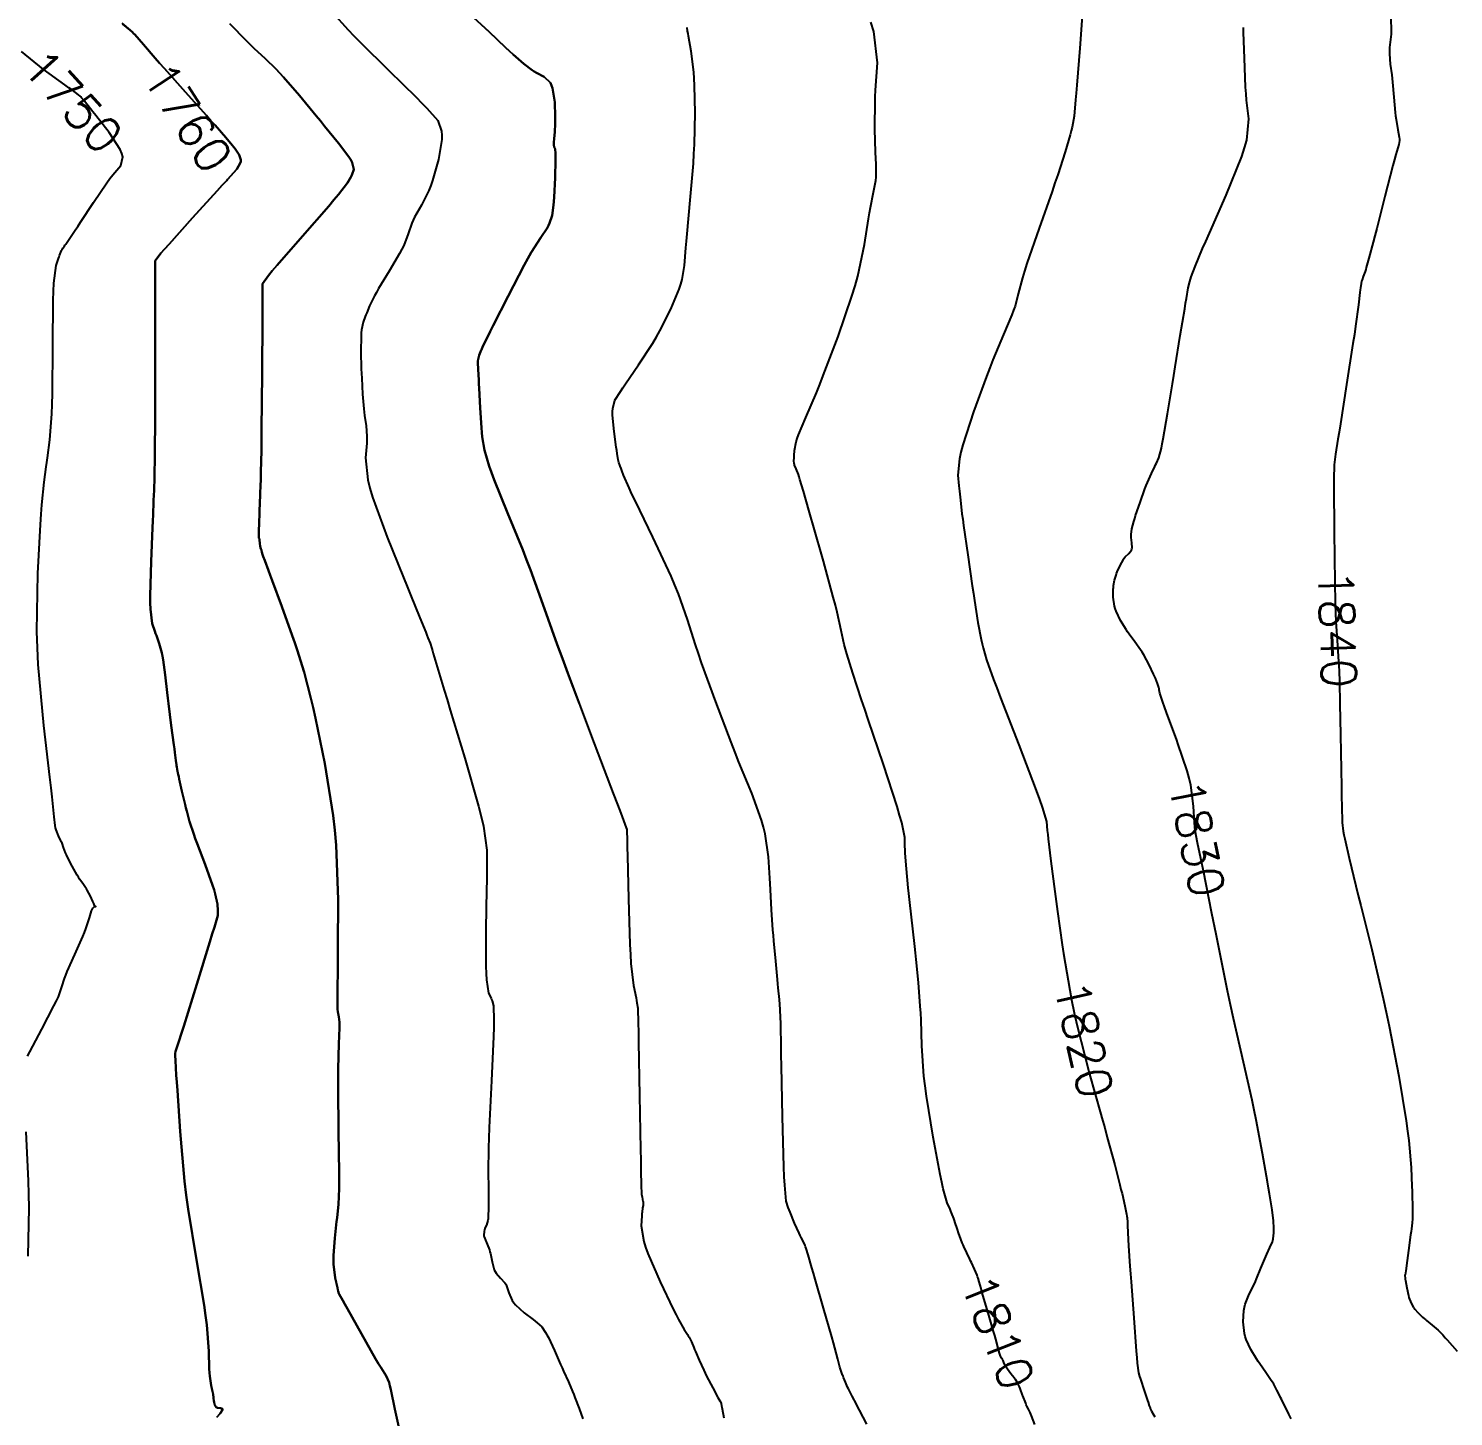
# Model space of a CAD drawing. Header units: metres. Extents: x 837477 to 838477, y 1189014 to 1191014.
# Drawn here: x 837814.6 to 837970.7, y 1189315.7 to 1189467.7 of the extents above; entities that cross this region are included whole.
import ezdxf

# ---------------------------------------------------------------- set-up
doc = ezdxf.new("R2010")
doc.units = ezdxf.units.M
doc.header["$LTSCALE"] = 0.3
doc.layers.add('COTAS 10', color=1, linetype='Continuous')
doc.styles.get("Standard").update_dxf_attribs({"font": 'simplex.shx'})

msp = doc.modelspace()

# ---------------------------------------------------------------- linework, layer by layer
at = {"layer": 'COTAS 10'}
for points, elevation in [([(837847.88, 1189469.41), (837849.585, 1189467.531), (837850.219, 1189466.874), (837850.922, 1189466.158), (837854.046, 1189463.08), (837857.05, 1189460.132), (837857.679, 1189459.497), (837858.219, 1189458.942), (837859.437, 1189457.596), (837859.837, 1189456.433), (837859.861, 1189455.994), (837859.849, 1189455.504), (837859.492, 1189453.313), (837858.84, 1189451.014), (837858.641, 1189450.457), (837858.434, 1189449.934), (837857.621, 1189448.33), (837856.872, 1189447.01), (837856.705, 1189446.666), (837856.557, 1189446.332), (837856.171, 1189445.199), (837855.688, 1189443.917), (837855.479, 1189443.487), (837855.237, 1189443.026), (837854.093, 1189441.091), (837852.937, 1189439.204), (837852.688, 1189438.773), (837852.469, 1189438.381), (837851.937, 1189437.296), (837851.627, 1189436.521), (837851.548, 1189436.324), (837851.473, 1189436.135), (837851.23, 1189435.519), (837851.058, 1189434.683), (837851.028, 1189434.357), (837851.005, 1189433.989), (837850.988, 1189432.316), (837851.038, 1189430.413), (837851.057, 1189429.901), (837851.079, 1189429.395), (837851.181, 1189427.617), (837851.31, 1189426.028), (837851.35, 1189425.64), (837851.391, 1189425.276), (837851.555, 1189424.147), (837851.655, 1189423.014), (837851.655, 1189422.645), (837851.644, 1189422.253), (837851.508, 1189420.64), (837851.738, 1189418.236), (837851.959, 1189417.346), (837852.248, 1189416.358), (837853.856, 1189411.976), (837855.657, 1189407.568), (837856.067, 1189406.563), (837856.439, 1189405.652), (837857.459, 1189403.139), (837858.097, 1189401.553), (837858.228, 1189401.227), (837858.339, 1189400.95), (837858.571, 1189400.354), (837858.753, 1189399.792), (837858.832, 1189399.536), (837858.922, 1189399.236), (837859.351, 1189397.789), (837860.125, 1189395.202), (837860.433, 1189394.183), (837860.782, 1189393.034), (837862.381, 1189387.789), (837863.884, 1189382.529), (837864.173, 1189381.37), (837864.406, 1189380.34), (837864.787, 1189377.691), (837864.785, 1189375.272), (837864.776, 1189374.386), (837864.764, 1189373.407), (837864.692, 1189369.089), (837864.677, 1189365.013), (837864.701, 1189364.185), (837864.737, 1189363.489), (837864.97, 1189362.06), (837865.246, 1189361.495), (837865.309, 1189361.343), (837865.367, 1189361.192), (837865.529, 1189360.662), (837865.569, 1189359.087), (837865.55, 1189358.278), (837865.518, 1189357.306), (837865.293, 1189352.448), (837865.05, 1189347.317), (837865.007, 1189346.172), (837864.974, 1189345.148), (837864.942, 1189342.448), (837864.97, 1189340.684), (837864.975, 1189340.249), (837864.978, 1189339.838), (837864.982, 1189338.548), (837864.942, 1189337.563), (837864.918, 1189337.343), (837864.889, 1189337.147), (837864.736, 1189336.632), (837864.583, 1189336.304), (837864.553, 1189336.226), (837864.529, 1189336.154), (837864.487, 1189335.941), (837864.478, 1189335.78), (837864.475, 1189335.741), (837864.471, 1189335.704), (837864.454, 1189335.591), (837864.445, 1189335.496), (837864.447, 1189335.471), (837864.45, 1189335.446), (837864.477, 1189335.36), (837864.554, 1189335.187), (837864.59, 1189335.107), (837864.632, 1189335.014), (837864.835, 1189334.565), (837865.062, 1189333.941), (837865.12, 1189333.738), (837865.175, 1189333.521), (837865.354, 1189332.631), (837865.594, 1189331.762), (837865.687, 1189331.56), (837865.792, 1189331.374), (837866.268, 1189330.841), (837866.746, 1189330.334), (837866.853, 1189330.165), (837866.948, 1189329.984), (837867.199, 1189329.224), (837867.565, 1189328.379), (837867.733, 1189328.144), (837867.93, 1189327.908), (837868.884, 1189327.055), (837869.871, 1189326.296), (837870.09, 1189326.121), (837870.285, 1189325.962), (837870.793, 1189325.51), (837871.22, 1189324.9), (837871.365, 1189324.64), (837871.522, 1189324.341), (837872.183, 1189322.93), (837872.866, 1189321.388), (837873.037, 1189321.005), (837873.199, 1189320.642), (837873.715, 1189319.491), (837874.176, 1189318.419), (837874.302, 1189318.106), (837874.428, 1189317.786), (837874.881, 1189316.568), (837874.923, 1189316.449)], 1780), ([(837847.88, 1189469.41), (837849.585, 1189467.531), (837850.219, 1189466.874), (837850.922, 1189466.158), (837854.046, 1189463.08), (837857.05, 1189460.132), (837857.679, 1189459.497), (837858.219, 1189458.942), (837859.437, 1189457.596), (837859.837, 1189456.433), (837859.861, 1189455.994), (837859.849, 1189455.504), (837859.492, 1189453.313), (837858.84, 1189451.014), (837858.641, 1189450.457), (837858.434, 1189449.934), (837857.621, 1189448.33), (837856.872, 1189447.01), (837856.705, 1189446.666), (837856.557, 1189446.332), (837856.171, 1189445.199), (837855.688, 1189443.917), (837855.479, 1189443.487), (837855.237, 1189443.026), (837854.093, 1189441.091), (837852.937, 1189439.204), (837852.688, 1189438.773), (837852.469, 1189438.381), (837851.937, 1189437.296), (837851.627, 1189436.521), (837851.548, 1189436.324), (837851.473, 1189436.135), (837851.23, 1189435.519), (837851.058, 1189434.683), (837851.028, 1189434.357), (837851.005, 1189433.989), (837850.988, 1189432.316), (837851.038, 1189430.413), (837851.057, 1189429.901), (837851.079, 1189429.395), (837851.181, 1189427.617), (837851.31, 1189426.028), (837851.35, 1189425.64), (837851.391, 1189425.276), (837851.555, 1189424.147), (837851.655, 1189423.014), (837851.655, 1189422.645), (837851.644, 1189422.253), (837851.508, 1189420.64), (837851.738, 1189418.236), (837851.959, 1189417.346), (837852.248, 1189416.358), (837853.856, 1189411.976), (837855.657, 1189407.568), (837856.067, 1189406.563), (837856.439, 1189405.652), (837857.459, 1189403.139), (837858.097, 1189401.553), (837858.228, 1189401.227), (837858.339, 1189400.95), (837858.571, 1189400.354), (837858.753, 1189399.792), (837858.832, 1189399.536), (837858.922, 1189399.236), (837859.351, 1189397.789), (837860.125, 1189395.202), (837860.433, 1189394.183), (837860.782, 1189393.034), (837862.381, 1189387.789), (837863.884, 1189382.529), (837864.173, 1189381.37), (837864.406, 1189380.34), (837864.787, 1189377.691), (837864.785, 1189375.272), (837864.776, 1189374.386), (837864.764, 1189373.407), (837864.692, 1189369.089), (837864.677, 1189365.013), (837864.701, 1189364.185), (837864.737, 1189363.489), (837864.97, 1189362.06), (837865.246, 1189361.495), (837865.309, 1189361.343), (837865.367, 1189361.192), (837865.529, 1189360.662), (837865.569, 1189359.087), (837865.55, 1189358.278), (837865.518, 1189357.306), (837865.293, 1189352.448), (837865.05, 1189347.317), (837865.007, 1189346.172), (837864.974, 1189345.148), (837864.942, 1189342.448), (837864.97, 1189340.684), (837864.975, 1189340.249), (837864.978, 1189339.838), (837864.982, 1189338.548), (837864.942, 1189337.563), (837864.918, 1189337.343), (837864.889, 1189337.147), (837864.736, 1189336.632), (837864.583, 1189336.304), (837864.553, 1189336.226), (837864.529, 1189336.154), (837864.487, 1189335.941), (837864.478, 1189335.78), (837864.475, 1189335.741), (837864.471, 1189335.704), (837864.454, 1189335.591), (837864.445, 1189335.496), (837864.447, 1189335.471), (837864.45, 1189335.446), (837864.477, 1189335.36), (837864.554, 1189335.187), (837864.59, 1189335.107), (837864.632, 1189335.014), (837864.835, 1189334.565), (837865.062, 1189333.941), (837865.12, 1189333.738), (837865.175, 1189333.521), (837865.354, 1189332.631), (837865.594, 1189331.762), (837865.687, 1189331.56), (837865.792, 1189331.374), (837866.268, 1189330.841), (837866.746, 1189330.334), (837866.853, 1189330.165), (837866.948, 1189329.984), (837867.199, 1189329.224), (837867.565, 1189328.379), (837867.733, 1189328.144), (837867.93, 1189327.908), (837868.884, 1189327.055), (837869.871, 1189326.296), (837870.09, 1189326.121), (837870.285, 1189325.962), (837870.793, 1189325.51), (837871.22, 1189324.9), (837871.365, 1189324.64), (837871.522, 1189324.341), (837872.183, 1189322.93), (837872.866, 1189321.388), (837873.037, 1189321.005), (837873.199, 1189320.642), (837873.715, 1189319.491), (837874.176, 1189318.419), (837874.302, 1189318.106), (837874.428, 1189317.786), (837874.881, 1189316.568), (837875.289, 1189315.424)], 1780), ([(837874.923, 1189393.712), (837873.663, 1189397.065), (837873.058, 1189398.698), (837872.502, 1189400.21), (837870.912, 1189404.648), (837869.552, 1189408.397), (837869.142, 1189409.472), (837868.717, 1189410.565), (837867.062, 1189414.648), (837865.606, 1189418.251), (837865.307, 1189419.04), (837865.053, 1189419.739), (837864.513, 1189421.511), (837864.293, 1189422.94), (837864.241, 1189423.424), (837864.193, 1189423.945), (837864.054, 1189426.141), (837863.95, 1189428.272), (837863.925, 1189428.751), (837863.901, 1189429.183), (837863.828, 1189430.342), (837863.807, 1189431.094), (837863.816, 1189431.269), (837863.831, 1189431.429), (837863.939, 1189431.889), (837864.094, 1189432.261), (837864.139, 1189432.366), (837864.184, 1189432.473), (837864.353, 1189432.865), (837864.882, 1189433.952), (837865.155, 1189434.496), (837865.482, 1189435.146), (837867.118, 1189438.372), (837868.88, 1189441.735), (837869.287, 1189442.472), (837869.658, 1189443.124), (837870.705, 1189444.774), (837871.394, 1189445.814), (837871.54, 1189446.081), (837871.666, 1189446.338), (837871.958, 1189447.193), (837872.104, 1189448.31), (837872.139, 1189448.734), (837872.17, 1189449.207), (837872.263, 1189451.327), (837872.309, 1189453.3), (837872.311, 1189453.68), (837872.309, 1189453.988), (837872.263, 1189454.499), (837872.198, 1189454.589), (837872.184, 1189454.632), (837872.172, 1189454.683), (837872.142, 1189454.93), (837872.142, 1189455.32), (837872.149, 1189455.462), (837872.159, 1189455.617), (837872.22, 1189456.298), (837872.269, 1189457.274), (837872.271, 1189457.616), (837872.269, 1189457.989), (837872.219, 1189459.595), (837871.993, 1189461.118), (837871.88, 1189461.44), (837871.744, 1189461.718), (837871.07, 1189462.357), (837870.227, 1189462.795), (837869.986, 1189462.946), (837869.741, 1189463.11), (837868.825, 1189463.806), (837867.671, 1189464.813), (837867.276, 1189465.172), (837866.848, 1189465.566), (837865.03, 1189467.28), (837862.875, 1189469.272)], 1790), ([(837862.875, 1189469.272), (837865.03, 1189467.28), (837866.848, 1189465.566), (837867.276, 1189465.172), (837867.671, 1189464.813), (837868.825, 1189463.806), (837869.741, 1189463.11), (837869.986, 1189462.946), (837870.227, 1189462.795), (837871.07, 1189462.357), (837871.744, 1189461.718), (837871.88, 1189461.44), (837871.993, 1189461.118), (837872.219, 1189459.595), (837872.269, 1189457.989), (837872.271, 1189457.616), (837872.269, 1189457.274), (837872.22, 1189456.298), (837872.159, 1189455.617), (837872.149, 1189455.462), (837872.142, 1189455.32), (837872.142, 1189454.93), (837872.172, 1189454.683), (837872.184, 1189454.632), (837872.198, 1189454.589), (837872.263, 1189454.499), (837872.309, 1189453.988), (837872.311, 1189453.68), (837872.309, 1189453.3), (837872.263, 1189451.327), (837872.17, 1189449.207), (837872.139, 1189448.734), (837872.104, 1189448.31), (837871.958, 1189447.193), (837871.666, 1189446.338), (837871.54, 1189446.081), (837871.394, 1189445.814), (837870.705, 1189444.774), (837869.658, 1189443.124), (837869.287, 1189442.472), (837868.88, 1189441.735), (837867.118, 1189438.372), (837865.482, 1189435.146), (837865.155, 1189434.496), (837864.882, 1189433.952), (837864.353, 1189432.865), (837864.184, 1189432.473), (837864.139, 1189432.366), (837864.094, 1189432.261), (837863.939, 1189431.889), (837863.831, 1189431.429), (837863.816, 1189431.269), (837863.807, 1189431.094), (837863.828, 1189430.342), (837863.901, 1189429.183), (837863.925, 1189428.751), (837863.95, 1189428.272), (837864.054, 1189426.141), (837864.193, 1189423.945), (837864.241, 1189423.424), (837864.293, 1189422.94), (837864.513, 1189421.511), (837865.053, 1189419.739), (837865.307, 1189419.04), (837865.606, 1189418.251), (837867.062, 1189414.648), (837868.717, 1189410.565), (837869.142, 1189409.472), (837869.552, 1189408.397), (837870.912, 1189404.648), (837872.502, 1189400.21), (837873.058, 1189398.698), (837873.663, 1189397.065), (837876.264, 1189390.145), (837878.626, 1189383.916), (837879.081, 1189382.717), (837879.45, 1189381.747), (837880.061, 1189380.145), (837880.101, 1189380.042), (837880.108, 1189380.017), (837880.115, 1189379.994), (837880.127, 1189379.924), (837880.154, 1189378.732), (837880.17, 1189378.001), (837880.189, 1189377.096), (837880.288, 1189372.382), (837880.451, 1189367.367), (837880.51, 1189366.272), (837880.576, 1189365.304), (837880.863, 1189362.872), (837881.132, 1189361.522), (837881.186, 1189361.236), (837881.231, 1189360.989), (837881.319, 1189360.414), (837881.366, 1189358.748), (837881.386, 1189357.812), (837881.409, 1189356.671), (837881.513, 1189350.835), (837881.615, 1189344.935), (837881.636, 1189343.753), (837881.653, 1189342.767), (837881.689, 1189340.835), (837881.712, 1189340.263), (837881.722, 1189340.134), (837881.733, 1189340.017), (837881.786, 1189339.7), (837881.84, 1189339.473), (837881.852, 1189339.412), (837881.863, 1189339.353), (837881.894, 1189339.146), (837881.901, 1189338.932), (837881.898, 1189338.868), (837881.892, 1189338.802), (837881.853, 1189338.543), (837881.796, 1189338.076), (837881.78, 1189337.879), (837881.764, 1189337.651), (837881.703, 1189336.583), (837881.983, 1189334.87), (837882.181, 1189334.237), (837882.432, 1189333.534), (837883.776, 1189330.42), (837885.206, 1189327.452), (837885.512, 1189326.84), (837885.778, 1189326.321), (837886.415, 1189325.204), (837886.765, 1189324.684), (837886.851, 1189324.54), (837886.932, 1189324.396), (837887.186, 1189323.877), (837887.453, 1189323.254), (837887.542, 1189323.044), (837887.638, 1189322.818), (837888.041, 1189321.868), (837888.54, 1189320.763), (837888.697, 1189320.439), (837888.861, 1189320.107), (837889.521, 1189318.844), (837890.095, 1189317.785), (837890.205, 1189317.582), (837890.293, 1189317.417), (837890.437, 1189317.15), (837890.443, 1189317.137), (837890.445, 1189317.133), (837890.446, 1189317.129), (837890.454, 1189317.115), (837890.506, 1189316.868), (837890.536, 1189316.718), (837890.572, 1189316.532), (837890.759, 1189315.564)], 1790), ([(837930.031, 1189469.543), (837929.736, 1189465.52), (837929.395, 1189461.457), (837929.321, 1189460.594), (837929.256, 1189459.843), (837929.097, 1189458.075), (837928.89, 1189456.85), (837928.795, 1189456.441), (837928.684, 1189456.003), (837928.146, 1189454.169), (837927.312, 1189451.649), (837927.015, 1189450.778), (837926.688, 1189449.832), (837925.267, 1189445.789), (837923.938, 1189441.931), (837923.669, 1189441.101), (837923.444, 1189440.375), (837922.989, 1189438.616), (837922.638, 1189437.272), (837922.478, 1189436.808), (837922.29, 1189436.305), (837921.384, 1189434.154), (837920.221, 1189431.391), (837919.871, 1189430.5), (837919.509, 1189429.556), (837918.101, 1189425.694), (837916.931, 1189422.064), (837916.719, 1189421.267), (837916.556, 1189420.56), (837916.372, 1189418.754), (837916.497, 1189417.592), (837916.528, 1189417.29), (837916.557, 1189416.997), (837916.653, 1189416.012), (837916.827, 1189414.531), (837916.907, 1189413.927), (837917.001, 1189413.238), (837917.452, 1189410.045), (837917.953, 1189406.63), (837918.078, 1189405.801), (837918.198, 1189405.023), (837918.579, 1189402.632), (837918.93, 1189400.748), (837919.03, 1189400.29), (837919.132, 1189399.858), (837919.508, 1189398.526), (837920.285, 1189396.4), (837920.639, 1189395.468), (837921.053, 1189394.387), (837923.047, 1189389.241), (837924.967, 1189384.228), (837925.333, 1189383.231), (837925.628, 1189382.403), (837926.098, 1189380.821), (837926.169, 1189379.866), (837926.214, 1189379.432), (837926.268, 1189378.926), (837926.555, 1189376.486), (837926.984, 1189373.162), (837927.129, 1189372.097), (837927.285, 1189370.97), (837927.809, 1189367.329), (837927.944, 1189366.381), (837928.829, 1189361.316), (837929.127, 1189359.89), (837929.45, 1189358.454), (837930.808, 1189353.18), (837932.036, 1189348.805), (837932.147, 1189348.406), (837932.458, 1189347.285), (837932.743, 1189346.251), (837933.553, 1189343.239), (837934.114, 1189341.063), (837934.242, 1189340.556), (837934.357, 1189340.091), (837934.673, 1189338.753), (837934.862, 1189337.828), (837934.897, 1189337.622), (837934.924, 1189337.438), (837934.96, 1189336.956), (837934.969, 1189336.352), (837934.979, 1189336.091), (837934.994, 1189335.79), (837935.074, 1189334.367), (837935.223, 1189332.134), (837935.281, 1189331.322), (837935.345, 1189330.427), (837935.635, 1189326.497), (837935.918, 1189322.851), (837935.978, 1189322.135), (837936.03, 1189321.546), (837936.152, 1189320.478), (837936.286, 1189320.054), (837936.346, 1189319.871), (837936.415, 1189319.66), (837936.746, 1189318.66), (837937.079, 1189317.663), (837937.149, 1189317.454), (837937.209, 1189317.274), (837937.347, 1189316.863), (837937.429, 1189316.636), (837937.454, 1189316.572), (837937.48, 1189316.506), (837937.583, 1189316.261), (837937.835, 1189315.828), (837937.956, 1189315.644)], 1820), ([(837963.813, 1189469.158), (837963.818, 1189467.058), (837963.66, 1189465.597), (837963.644, 1189465.23), (837963.641, 1189464.88), (837963.73, 1189463.753), (837963.893, 1189462.578), (837963.936, 1189462.197), (837963.977, 1189461.793), (837964.121, 1189460.133), (837964.274, 1189458.484), (837964.323, 1189458.087), (837964.374, 1189457.715), (837964.58, 1189456.586), (837964.728, 1189455.75), (837964.743, 1189455.563), (837964.747, 1189455.394), (837964.664, 1189454.946), (837964.336, 1189453.881), (837964.184, 1189453.324), (837964.006, 1189452.653), (837963.144, 1189449.285), (837962.248, 1189445.75), (837962.049, 1189444.974), (837961.871, 1189444.285), (837961.406, 1189442.531), (837961.112, 1189441.503), (837961.042, 1189441.273), (837960.977, 1189441.066), (837960.782, 1189440.512), (837960.645, 1189440.152), (837960.616, 1189440.066), (837960.591, 1189439.987), (837960.534, 1189439.753), (837960.471, 1189439.275), (837960.443, 1189439.042), (837960.409, 1189438.765), (837960.247, 1189437.403), (837959.932, 1189435.066), (837959.801, 1189434.175), (837959.652, 1189433.178), (837958.956, 1189428.694), (837958.273, 1189424.373), (837958.131, 1189423.478), (837958.009, 1189422.714), (837957.74, 1189421.044), (837957.629, 1189420.166), (837957.607, 1189419.901), (837957.589, 1189419.628), (837957.555, 1189418.562), (837957.561, 1189416.507), (837957.568, 1189415.61), (837957.577, 1189414.571), (837957.598, 1189412.699), (837957.631, 1189409.632), (837957.719, 1189404.686), (837957.749, 1189403.641), (837957.783, 1189402.738), (837957.928, 1189400.651), (837958.082, 1189398.358), (837958.122, 1189397.324), (837958.161, 1189396.118), (837958.214, 1189393.71), (837958.288, 1189390.324), (837958.386, 1189384.644), (837958.406, 1189383.51), (837958.423, 1189382.566), (837958.457, 1189380.743), (837958.586, 1189379.79), (837958.661, 1189379.395), (837958.755, 1189378.942), (837959.238, 1189376.835), (837959.978, 1189373.794), (837960.234, 1189372.753), (837960.512, 1189371.625), (837961.7, 1189366.835), (837962.964, 1189361.451), (837963.291, 1189359.949), (837963.607, 1189358.443), (837964.662, 1189352.962), (837965.474, 1189348.075), (837965.637, 1189346.942), (837965.773, 1189345.906), (837966.039, 1189342.962), (837966.115, 1189340.887), (837966.131, 1189340.399), (837966.144, 1189339.948), (837966.174, 1189338.634), (837966.178, 1189337.715), (837966.175, 1189337.515), (837966.17, 1189337.337), (837966.137, 1189336.888), (837966.049, 1189336.245), (837966.009, 1189335.945), (837965.962, 1189335.591), (837965.736, 1189333.874), (837965.516, 1189332.21), (837965.472, 1189331.89), (837965.435, 1189331.631), (837965.366, 1189331.206), (837965.348, 1189331.174), (837965.343, 1189331.163), (837965.339, 1189331.152), (837965.327, 1189331.102), (837965.354, 1189330.866), (837965.374, 1189330.737), (837965.401, 1189330.581), (837965.544, 1189329.785), (837965.732, 1189328.922), (837965.786, 1189328.723), (837965.842, 1189328.541), (837966.052, 1189328.03), (837966.292, 1189327.642), (837966.366, 1189327.539), (837966.444, 1189327.437), (837966.755, 1189327.081), (837967.038, 1189326.793), (837967.099, 1189326.733), (837967.152, 1189326.682), (837967.281, 1189326.569), (837967.49, 1189326.401), (837967.594, 1189326.315), (837967.718, 1189326.212), (837968.333, 1189325.698), (837968.966, 1189325.153), (837969.101, 1189325.031), (837969.219, 1189324.921), (837969.5, 1189324.628), (837969.758, 1189324.322), (837969.862, 1189324.204), (837969.98, 1189324.072), (837970.519, 1189323.474), (837971.078, 1189322.838)], 1840), ([(837824.797, 1189468.244), (837825.712, 1189467.495), (837825.97, 1189467.252), (837826.103, 1189467.119), (837826.23, 1189466.992), (837827.182, 1189465.924), (837828.475, 1189464.406), (837828.948, 1189463.864), (837829.472, 1189463.269), (837831.783, 1189460.678), (837834.064, 1189458.133), (837834.57, 1189457.567), (837835.02, 1189457.062), (837836.189, 1189455.737), (837836.91, 1189454.88), (837837.078, 1189454.669), (837837.232, 1189454.47), (837837.674, 1189453.844), (837837.844, 1189453.268), (837837.827, 1189453.1), (837837.782, 1189452.927), (837837.387, 1189452.272), (837836.393, 1189451.148), (837837.387, 1189452.272), (837837.782, 1189452.927), (837837.827, 1189453.1), (837837.844, 1189453.268), (837837.674, 1189453.844), (837837.232, 1189454.47), (837837.078, 1189454.669), (837836.91, 1189454.88), (837836.189, 1189455.737), (837835.02, 1189457.062), (837834.57, 1189457.567), (837834.064, 1189458.133), (837831.783, 1189460.678), (837829.472, 1189463.269), (837828.948, 1189463.864), (837828.475, 1189464.406), (837827.182, 1189465.924), (837826.23, 1189466.992), (837826.103, 1189467.119), (837825.97, 1189467.252), (837825.712, 1189467.495), (837824.923, 1189468.14)], 1760), ([(837855.36, 1189313.529), (837854.717, 1189316.499), (837854.284, 1189318.633), (837854.179, 1189319.063), (837854.08, 1189319.423), (837853.777, 1189320.141), (837853.199, 1189321.009), (837852.927, 1189321.463), (837852.606, 1189322.01), (837851.043, 1189324.758), (837849.526, 1189327.463), (837849.235, 1189327.982), (837849, 1189328.402), (837848.617, 1189329.09), (837848.6, 1189329.122), (837848.596, 1189329.128), (837848.593, 1189329.133), (837848.582, 1189329.141), (837848.516, 1189329.408), (837848.478, 1189329.577), (837848.431, 1189329.787), (837848.189, 1189330.886), (837847.997, 1189332.385), (837847.982, 1189332.846), (837847.983, 1189333.328), (837848.122, 1189335.234), (837848.336, 1189337.039), (837848.385, 1189337.456), (837848.428, 1189337.838), (837848.545, 1189338.918), (837848.597, 1189340.658), (837848.599, 1189341.456), (837848.596, 1189342.39), (837848.542, 1189346.905), (837848.496, 1189351.666), (837848.498, 1189352.756), (837848.506, 1189353.748), (837848.589, 1189356.502), (837848.661, 1189358.241), (837848.663, 1189358.591), (837848.656, 1189358.884), (837848.567, 1189359.469), (837848.462, 1189360.016), (837848.445, 1189360.284), (837848.434, 1189360.604), (837848.44, 1189362.182), (837848.473, 1189364.897), (837848.479, 1189365.933), (837848.484, 1189367.093), (837848.492, 1189372.31), (837848.269, 1189378.258), (837848.129, 1189379.878), (837847.955, 1189381.487), (837847.043, 1189387.203), (837846.005, 1189392.168), (837845.752, 1189393.304), (837845.513, 1189394.336), (837844.774, 1189397.203), (837844.009, 1189399.635), (837843.754, 1189400.395), (837843.481, 1189401.191), (837842.338, 1189404.376), (837841.281, 1189407.232), (837841.061, 1189407.821), (837840.874, 1189408.322), (837840.461, 1189409.403), (837840.289, 1189409.855), (837840.254, 1189409.96), (837840.224, 1189410.056), (837840.159, 1189410.332), (837840.124, 1189410.518), (837840.112, 1189410.558), (837840.099, 1189410.593), (837840.047, 1189410.679), (837839.993, 1189410.807), (837839.979, 1189410.87), (837839.967, 1189410.943), (837839.926, 1189411.304), (837839.89, 1189411.654), (837839.88, 1189411.721), (837839.869, 1189411.774), (837839.832, 1189411.857), (837839.805, 1189411.894), (837839.8, 1189411.919), (837839.797, 1189411.949), (837839.798, 1189412.111), (837839.82, 1189412.651), (837839.83, 1189412.921), (837839.841, 1189413.243), (837839.898, 1189414.838), (837839.958, 1189416.578), (837839.972, 1189416.992), (837839.984, 1189417.375), (837840.017, 1189418.511), (837840.038, 1189419.287), (837840.042, 1189419.443), (837840.046, 1189419.573), (837840.055, 1189419.833), (837840.059, 1189419.911), (837840.061, 1189419.928), (837840.062, 1189419.942), (837840.067, 1189419.973), (837840.071, 1189420.001), (837840.072, 1189420.013), (837840.073, 1189420.026), (837840.076, 1189420.088), (837840.091, 1189421.628), (837840.111, 1189423.743), (837840.167, 1189429.842), (837840.215, 1189435.958), (837840.222, 1189437.139), (837840.225, 1189438.098), (837840.21, 1189439.709), (837840.862, 1189440.608), (837841.284, 1189441.119), (837841.812, 1189441.742), (837844.595, 1189444.936), (837847.463, 1189448.224), (837848.045, 1189448.906), (837848.534, 1189449.489), (837849.537, 1189450.77), (837849.885, 1189451.38), (837849.962, 1189451.54), (837850.032, 1189451.696), (837850.213, 1189452.229), (837850.036, 1189452.981), (837849.879, 1189453.276), (837849.675, 1189453.609), (837848.55, 1189455.122), (837847.023, 1189456.987), (837846.566, 1189457.541), (837846.094, 1189458.112), (837844.265, 1189460.309), (837842.516, 1189462.333), (837842.094, 1189462.794), (837841.699, 1189463.212), (837840.5, 1189464.365), (837839.287, 1189465.48), (837838.884, 1189465.876), (837838.451, 1189466.308), (837836.644, 1189468.182)], 1770), ([(837836.644, 1189468.182), (837838.451, 1189466.308), (837838.884, 1189465.876), (837839.287, 1189465.48), (837840.5, 1189464.365), (837841.699, 1189463.212), (837842.094, 1189462.794), (837842.516, 1189462.333), (837844.265, 1189460.309), (837846.094, 1189458.112), (837846.566, 1189457.541), (837847.023, 1189456.987), (837848.55, 1189455.122), (837849.675, 1189453.609), (837849.879, 1189453.276), (837850.036, 1189452.981), (837850.213, 1189452.229), (837850.032, 1189451.696), (837849.962, 1189451.54), (837849.885, 1189451.38), (837849.537, 1189450.77), (837848.534, 1189449.489), (837848.045, 1189448.906), (837847.463, 1189448.224), (837844.595, 1189444.936), (837841.812, 1189441.742), (837841.284, 1189441.119), (837840.862, 1189440.608), (837840.21, 1189439.709), (837840.225, 1189438.098), (837840.222, 1189437.139), (837840.215, 1189435.958), (837840.167, 1189429.842), (837840.111, 1189423.743), (837840.091, 1189421.628), (837840.076, 1189420.088), (837840.073, 1189420.026), (837840.072, 1189420.013), (837840.071, 1189420.001), (837840.067, 1189419.973), (837840.062, 1189419.942), (837840.061, 1189419.928), (837840.059, 1189419.911), (837840.055, 1189419.833), (837840.046, 1189419.573), (837840.042, 1189419.443), (837840.038, 1189419.287), (837840.017, 1189418.511), (837839.984, 1189417.375), (837839.972, 1189416.992), (837839.958, 1189416.578), (837839.898, 1189414.838), (837839.841, 1189413.243), (837839.83, 1189412.921), (837839.82, 1189412.651), (837839.798, 1189412.111), (837839.797, 1189411.949), (837839.8, 1189411.919), (837839.805, 1189411.894), (837839.832, 1189411.857), (837839.869, 1189411.774), (837839.88, 1189411.721), (837839.89, 1189411.654), (837839.926, 1189411.304), (837839.967, 1189410.943), (837839.979, 1189410.87), (837839.993, 1189410.807), (837840.047, 1189410.679), (837840.099, 1189410.593), (837840.112, 1189410.558), (837840.124, 1189410.518), (837840.159, 1189410.332), (837840.224, 1189410.056), (837840.254, 1189409.96), (837840.289, 1189409.855), (837840.461, 1189409.403), (837840.874, 1189408.322), (837841.061, 1189407.821), (837841.281, 1189407.232), (837842.338, 1189404.376), (837843.481, 1189401.191), (837843.754, 1189400.395), (837844.009, 1189399.635), (837844.774, 1189397.203), (837845.513, 1189394.336), (837845.752, 1189393.304), (837846.005, 1189392.168), (837847.043, 1189387.203), (837847.955, 1189381.487), (837848.129, 1189379.878), (837848.269, 1189378.258), (837848.492, 1189372.31), (837848.484, 1189367.093), (837848.479, 1189365.933), (837848.473, 1189364.897), (837848.44, 1189362.182), (837848.434, 1189360.604), (837848.445, 1189360.284), (837848.462, 1189360.016), (837848.567, 1189359.469), (837848.656, 1189358.884), (837848.663, 1189358.591), (837848.661, 1189358.241), (837848.589, 1189356.502), (837848.506, 1189353.748), (837848.498, 1189352.756), (837848.496, 1189351.666), (837848.542, 1189346.905), (837848.596, 1189342.39), (837848.599, 1189341.456), (837848.597, 1189340.658), (837848.545, 1189338.918), (837848.428, 1189337.838), (837848.385, 1189337.456), (837848.336, 1189337.039), (837848.122, 1189335.234), (837847.983, 1189333.328), (837847.982, 1189332.846), (837847.997, 1189332.385), (837848.189, 1189330.886), (837848.431, 1189329.787), (837848.478, 1189329.577), (837848.516, 1189329.408), (837848.582, 1189329.141), (837848.593, 1189329.133), (837848.596, 1189329.128), (837848.6, 1189329.122), (837848.617, 1189329.09), (837849, 1189328.402), (837849.235, 1189327.982), (837849.526, 1189327.463), (837851.043, 1189324.758), (837852.606, 1189322.01), (837852.927, 1189321.463), (837853.199, 1189321.009), (837853.777, 1189320.141), (837854.08, 1189319.423), (837854.179, 1189319.063), (837854.284, 1189318.633), (837854.717, 1189316.499), (837855.36, 1189313.529)], 1770), ([(837906.399, 1189314.87), (837905.614, 1189316.378), (837905.433, 1189316.724), (837905.267, 1189317.038), (837904.801, 1189317.912), (837904.466, 1189318.557), (837904.383, 1189318.726), (837904.304, 1189318.892), (837904.056, 1189319.457), (837903.85, 1189319.967), (837903.799, 1189320.098), (837903.75, 1189320.225), (837903.591, 1189320.643), (837903.45, 1189321.083), (837903.411, 1189321.222), (837903.372, 1189321.369), (837903.234, 1189321.965), (837902.912, 1189323.215), (837902.757, 1189323.775), (837902.574, 1189324.428), (837901.677, 1189327.559), (837900.758, 1189330.724), (837900.561, 1189331.399), (837900.389, 1189331.985), (837899.979, 1189333.375), (837899.748, 1189334.091), (837899.69, 1189334.253), (837899.634, 1189334.4), (837899.455, 1189334.801), (837899.209, 1189335.3), (837899.112, 1189335.51), (837899.001, 1189335.75), (837898.496, 1189336.874), (837897.995, 1189338.049), (837897.886, 1189338.322), (837897.791, 1189338.571), (837897.557, 1189339.283), (837897.41, 1189341.037), (837897.369, 1189341.945), (837897.329, 1189343.036), (837897.183, 1189348.498), (837897.061, 1189354.081), (837897.036, 1189355.247), (837897.015, 1189356.249), (837896.97, 1189358.498), (837896.936, 1189359.649), (837896.921, 1189359.959), (837896.904, 1189360.265), (837896.823, 1189361.339), (837896.704, 1189362.62), (837896.662, 1189363.056), (837896.617, 1189363.529), (837896.424, 1189365.531), (837896.224, 1189367.755), (837896.174, 1189368.367), (837896.127, 1189368.978), (837895.98, 1189371.17), (837895.847, 1189373.389), (837895.81, 1189374.016), (837895.773, 1189374.648), (837895.636, 1189376.979), (837895.27, 1189379.485), (837895.088, 1189380.229), (837894.87, 1189380.994), (837893.794, 1189383.936), (837892.398, 1189387.345), (837891.979, 1189388.404), (837891.546, 1189389.513), (837889.867, 1189393.936), (837888.314, 1189398.21), (837887.961, 1189399.225), (837887.642, 1189400.167), (837886.766, 1189402.963), (837885.783, 1189405.757), (837885.395, 1189406.697), (837884.958, 1189407.711), (837882.963, 1189411.975), (837881.058, 1189415.897), (837880.677, 1189416.695), (837880.36, 1189417.368), (837879.745, 1189418.757), (837879.568, 1189419.258), (837879.527, 1189419.371), (837879.49, 1189419.472), (837879.384, 1189419.745), (837879.302, 1189419.975), (837879.281, 1189420.049), (837879.259, 1189420.128), (837879.184, 1189420.451), (837879.068, 1189421.141), (837879.022, 1189421.45), (837878.969, 1189421.811), (837878.724, 1189423.544), (837878.561, 1189425.327), (837878.56, 1189425.72), (837878.578, 1189426.069), (837878.8, 1189426.966), (837879.408, 1189427.929), (837879.669, 1189428.32), (837879.97, 1189428.765), (837881.393, 1189430.822), (837882.963, 1189433.227), (837883.358, 1189433.892), (837883.734, 1189434.556), (837884.949, 1189436.949), (837885.849, 1189439.136), (837886.027, 1189439.67), (837886.174, 1189440.173), (837886.449, 1189441.732), (837886.59, 1189443.65), (837886.653, 1189444.379), (837886.726, 1189445.195), (837887.074, 1189448.86), (837887.409, 1189452.897), (837887.474, 1189453.947), (837887.526, 1189454.969), (837887.612, 1189458.415), (837887.548, 1189461.434), (837887.505, 1189462.185), (837887.452, 1189462.9), (837887.167, 1189465.178), (837886.881, 1189466.819), (837886.827, 1189467.132), (837886.782, 1189467.385), (837886.711, 1189467.789)], 1800), ([(837924.817, 1189314.823), (837924.434, 1189315.754), (837924.351, 1189315.949), (837924.278, 1189316.116), (837924.098, 1189316.49), (837923.937, 1189316.834), (837923.875, 1189316.982), (837923.806, 1189317.152), (837923.497, 1189317.957), (837923.474, 1189318.017), (837923.184, 1189318.766), (837923.114, 1189318.939), (837923.05, 1189319.091), (837922.877, 1189319.453), (837922.693, 1189319.728), (837922.622, 1189319.824), (837922.543, 1189319.929), (837922.186, 1189320.378), (837921.823, 1189320.858), (837921.74, 1189320.982), (837921.665, 1189321.103), (837921.457, 1189321.506), (837921.321, 1189321.82), (837921.291, 1189321.883), (837921.264, 1189321.937), (837921.195, 1189322.048), (837921.148, 1189322.101), (837921.136, 1189322.118), (837921.123, 1189322.136), (837921.079, 1189322.211), (837921.01, 1189322.408), (837920.983, 1189322.503), (837920.951, 1189322.616), (837920.805, 1189323.171), (837920.532, 1189324.171), (837920.421, 1189324.564), (837920.293, 1189325.007), (837919.701, 1189327.028), (837919.128, 1189328.982), (837919.013, 1189329.383), (837918.916, 1189329.723), (837918.72, 1189330.445), (837918.595, 1189330.853), (837918.542, 1189330.995), (837918.482, 1189331.149), (837918.196, 1189331.811), (837917.862, 1189332.538), (837917.77, 1189332.733), (837917.679, 1189332.926), (837917.354, 1189333.601), (837917.037, 1189334.293), (837916.951, 1189334.496), (837916.866, 1189334.704), (837916.565, 1189335.498), (837916.498, 1189335.689), (837916.287, 1189336.286), (837916.216, 1189336.491), (837916.147, 1189336.689), (837915.919, 1189337.357), (837915.683, 1189338.005), (837915.609, 1189338.19), (837915.531, 1189338.378), (837915.22, 1189339.081), (837914.776, 1189340.62), (837914.615, 1189341.335), (837914.437, 1189342.176), (837913.656, 1189346.26), (837912.929, 1189350.777), (837912.784, 1189351.891), (837912.665, 1189352.945), (837912.44, 1189356.26), (837912.345, 1189359.106), (837912.307, 1189359.865), (837912.264, 1189360.611), (837912.067, 1189363.199), (837911.82, 1189365.735), (837911.745, 1189366.447), (837911.667, 1189367.164), (837911.073, 1189372.311), (837911.003, 1189372.958), (837910.938, 1189373.584), (837910.742, 1189375.667), (837910.614, 1189377.371), (837910.593, 1189377.758), (837910.576, 1189378.109), (837910.567, 1189379.073), (837910.224, 1189380.743), (837909.997, 1189381.539), (837909.714, 1189382.48), (837908.218, 1189387.083), (837906.568, 1189391.991), (837906.187, 1189393.124), (837905.84, 1189394.16), (837904.861, 1189397.083), (837904.203, 1189399.191), (837904.058, 1189399.713), (837903.928, 1189400.207), (837903.594, 1189401.768), (837903.156, 1189403.77), (837902.961, 1189404.542), (837902.734, 1189405.409), (837901.65, 1189409.327), (837900.528, 1189413.266), (837900.278, 1189414.145), (837900.053, 1189414.934), (837899.461, 1189417.02), (837899.081, 1189418.3), (837898.99, 1189418.581), (837898.906, 1189418.829), (837898.657, 1189419.461), (837898.496, 1189419.85), (837898.468, 1189419.946), (837898.447, 1189420.037), (837898.429, 1189420.322), (837898.453, 1189420.65), (837898.457, 1189420.767), (837898.461, 1189420.896), (837898.468, 1189421.458), (837898.662, 1189422.4), (837898.785, 1189422.768), (837898.937, 1189423.183), (837899.733, 1189425.069), (837900.876, 1189427.761), (837901.247, 1189428.683), (837901.641, 1189429.683), (837903.259, 1189433.933), (837904.779, 1189438.372), (837905.111, 1189439.49), (837905.405, 1189440.561), (837906.143, 1189444.028), (837906.594, 1189446.827), (837906.705, 1189447.475), (837906.812, 1189448.069), (837907.15, 1189449.759), (837907.377, 1189451.037), (837907.414, 1189451.371), (837907.438, 1189451.697), (837907.432, 1189452.803), (837907.36, 1189454.088), (837907.343, 1189454.526), (837907.327, 1189455.001), (837907.282, 1189457.013), (837907.305, 1189459.435), (837907.331, 1189460.168), (837907.367, 1189460.928), (837907.569, 1189463.895), (837907.185, 1189467.317), (837906.85, 1189468.364)], 1810), ([(837952.879, 1189315.42), (837952.689, 1189315.817), (837952.619, 1189315.961), (837952.541, 1189316.12), (837952.195, 1189316.818), (837951.82, 1189317.572), (837951.725, 1189317.767), (837951.632, 1189317.955), (837951.327, 1189318.582), (837950.968, 1189319.233), (837950.841, 1189319.436), (837950.704, 1189319.649), (837950.11, 1189320.5), (837949.45, 1189321.443), (837949.271, 1189321.715), (837949.094, 1189321.99), (837948.467, 1189323.02), (837947.962, 1189324.129), (837947.862, 1189324.454), (837947.779, 1189324.786), (837947.624, 1189326.051), (837947.698, 1189327.316), (837947.76, 1189327.649), (837947.84, 1189327.974), (837948.28, 1189329.083), (837948.818, 1189330.162), (837948.959, 1189330.468), (837949.098, 1189330.776), (837949.573, 1189331.915), (837950.002, 1189332.966), (837950.111, 1189333.22), (837950.216, 1189333.457), (837950.561, 1189334.179), (837950.821, 1189334.802), (837950.873, 1189334.977), (837950.917, 1189335.153), (837951, 1189335.798), (837950.983, 1189336.58), (837950.963, 1189336.843), (837950.936, 1189337.126), (837950.784, 1189338.315), (837950.508, 1189340.064), (837950.403, 1189340.701), (837950.285, 1189341.403), (837949.756, 1189344.488), (837949.063, 1189348.16), (837948.842, 1189349.232), (837948.608, 1189350.329), (837947.659, 1189354.488), (837946.57, 1189359.265), (837946.249, 1189360.751), (837945.919, 1189362.307), (837944.656, 1189368.515), (837944.21, 1189370.752), (837943.539, 1189374.106), (837943.302, 1189375.272), (837943.096, 1189376.274), (837942.612, 1189378.515), (837942.378, 1189379.837), (837942.329, 1189380.26), (837942.287, 1189380.706), (837942.194, 1189382.524), (837941.882, 1189384.833), (837941.703, 1189385.591), (837941.482, 1189386.399), (837940.474, 1189389.38), (837940.35, 1189389.745), (837939.217, 1189392.773), (837938.997, 1189393.381), (837938.817, 1189393.889), (837938.505, 1189394.893), (837938.437, 1189395.267), (837938.411, 1189395.377), (837938.382, 1189395.492), (837938.253, 1189395.931), (837938.019, 1189396.528), (837937.924, 1189396.742), (837937.816, 1189396.977), (837937.32, 1189398), (837936.728, 1189399.09), (837936.56, 1189399.367), (837936.391, 1189399.634), (837935.765, 1189400.506), (837935.137, 1189401.354), (837934.965, 1189401.604), (837934.795, 1189401.862), (837934.19, 1189402.852), (837933.704, 1189403.871), (837933.609, 1189404.148), (837933.532, 1189404.422), (837933.395, 1189405.392), (837933.4, 1189406.259), (837933.412, 1189406.468), (837933.429, 1189406.664), (837933.527, 1189407.261), (837933.699, 1189407.815), (837933.762, 1189407.984), (837933.832, 1189408.16), (837934.139, 1189408.853), (837934.5, 1189409.507), (837934.603, 1189409.659), (837934.708, 1189409.798), (837935.1, 1189410.195), (837935.397, 1189410.563), (837935.442, 1189410.684), (837935.471, 1189410.814), (837935.441, 1189411.35), (837935.359, 1189411.945), (837935.354, 1189412.111), (837935.358, 1189412.278), (837935.437, 1189412.886), (837935.654, 1189413.702), (837935.744, 1189413.999), (837935.848, 1189414.328), (837936.33, 1189415.775), (837936.867, 1189417.265), (837937.003, 1189417.621), (837937.135, 1189417.952), (837937.571, 1189418.941), (837937.94, 1189419.709), (837938.031, 1189419.9), (837938.116, 1189420.082), (837938.382, 1189420.66), (837938.671, 1189421.711), (837938.77, 1189422.19), (837938.878, 1189422.751), (837939.34, 1189425.458), (837939.869, 1189428.748), (837940.02, 1189429.677), (837940.173, 1189430.613), (837940.74, 1189434.058), (837941.223, 1189436.982), (837941.323, 1189437.59), (837941.409, 1189438.11), (837941.596, 1189439.26), (837941.767, 1189439.972), (837941.843, 1189440.215), (837941.931, 1189440.479), (837942.352, 1189441.601), (837943.182, 1189443.559), (837943.529, 1189444.351), (837943.926, 1189445.25), (837945.779, 1189449.4), (837947.483, 1189453.636), (837947.785, 1189454.59), (837948.014, 1189455.45), (837948.228, 1189457.766), (837947.995, 1189459.817), (837947.942, 1189460.51), (837947.893, 1189461.257), (837947.759, 1189464.408), (837947.677, 1189467.234), (837947.661, 1189467.777)], 1830), ([(837814.476, 1189355.149), (837814.732, 1189355.626), (837816.051, 1189358.086), (837817.378, 1189360.648), (837817.64, 1189361.188), (837817.856, 1189361.655), (837818.254, 1189362.731), (837818.531, 1189363.641), (837818.67, 1189364.002), (837818.837, 1189364.412), (837819.665, 1189366.287), (837820.522, 1189368.232), (837820.707, 1189368.686), (837820.87, 1189369.102), (837821.267, 1189370.298), (837821.503, 1189371.066), (837821.563, 1189371.213), (837821.621, 1189371.332), (837821.813, 1189371.523), (837821.938, 1189371.53), (837821.954, 1189371.533), (837821.962, 1189371.535), (837821.924, 1189371.549), (837821.852, 1189371.573), (837821.837, 1189371.583), (837821.826, 1189371.595), (837821.806, 1189371.648), (837821.737, 1189371.843), (837821.693, 1189371.944), (837821.64, 1189372.065), (837821.361, 1189372.669), (837821.023, 1189373.328), (837820.932, 1189373.483), (837820.843, 1189373.625), (837820.531, 1189374.042), (837820.169, 1189374.538), (837820.048, 1189374.732), (837819.918, 1189374.95), (837819.371, 1189375.94), (837818.859, 1189376.951), (837818.75, 1189377.183), (837818.655, 1189377.394), (837818.431, 1189377.98), (837818.265, 1189378.453), (837818.207, 1189378.592), (837818.144, 1189378.734), (837817.871, 1189379.278), (837817.611, 1189379.939), (837817.555, 1189380.157), (837817.507, 1189380.389), (837817.391, 1189381.349), (837817.174, 1189383.525), (837817.061, 1189384.524), (837816.927, 1189385.694), (837816.252, 1189391.349), (837815.652, 1189398.024), (837815.564, 1189399.837), (837815.51, 1189401.634), (837815.598, 1189407.997), (837815.892, 1189413.341), (837815.968, 1189414.496), (837816.041, 1189415.509), (837816.284, 1189417.997), (837816.522, 1189419.662), (837816.592, 1189420.157), (837816.663, 1189420.667), (837816.933, 1189422.631), (837817.153, 1189425.459), (837817.192, 1189426.513), (837817.223, 1189427.685), (837817.254, 1189432.896), (837817.291, 1189437.885), (837817.325, 1189438.916), (837817.368, 1189439.796), (837817.612, 1189441.711), (837817.878, 1189442.495), (837817.936, 1189442.663), (837817.988, 1189442.809), (837818.119, 1189443.156), (837818.208, 1189443.35), (837818.233, 1189443.399), (837818.259, 1189443.447), (837818.352, 1189443.602), (837818.513, 1189443.839), (837818.582, 1189443.938), (837818.661, 1189444.052), (837819.033, 1189444.581), (837819.708, 1189445.578), (837819.979, 1189445.986), (837820.286, 1189446.451), (837821.695, 1189448.608), (837823.156, 1189450.769), (837823.496, 1189451.237), (837823.806, 1189451.649), (837824.693, 1189452.665), (837824.922, 1189453.616), (837824.819, 1189453.986), (837824.643, 1189454.402), (837823.405, 1189456.293), (837821.955, 1189458.148), (837821.644, 1189458.542), (837821.374, 1189458.885), (837820.728, 1189459.692), (837820.392, 1189460.088), (837820.316, 1189460.172), (837820.249, 1189460.244), (837820.069, 1189460.41), (837819.394, 1189460.897), (837819.015, 1189461.172), (837818.552, 1189461.507), (837816.184, 1189463.22), (837813.815, 1189465.139)], 1750), ([(837835.23, 1189315.609), (837835.58, 1189316.024), (837835.828, 1189316.407), (837835.842, 1189316.479), (837835.833, 1189316.536), (837835.6, 1189316.618), (837835.272, 1189316.658), (837835.202, 1189316.689), (837835.141, 1189316.727), (837834.995, 1189316.936), (837834.922, 1189317.216), (837834.906, 1189317.3), (837834.892, 1189317.386), (837834.861, 1189317.719), (837834.808, 1189318.141), (837834.781, 1189318.283), (837834.749, 1189318.436), (837834.588, 1189319.083), (837834.43, 1189320.096), (837834.398, 1189320.481), (837834.373, 1189320.912), (837834.327, 1189322.843), (837834.115, 1189325.731), (837833.985, 1189326.764), (837833.824, 1189327.899), (837832.986, 1189332.843), (837832.078, 1189338.409), (837831.873, 1189339.937), (837831.688, 1189341.458), (837831.19, 1189346.904), (837830.888, 1189351.385), (837830.828, 1189352.297), (837830.777, 1189353.068), (837830.678, 1189354.667), (837830.66, 1189355.227), (837830.661, 1189355.342), (837830.664, 1189355.44), (837830.698, 1189355.651), (837831.085, 1189356.844), (837831.31, 1189357.562), (837831.588, 1189358.447), (837833.018, 1189363.042), (837834.445, 1189367.654), (837834.72, 1189368.55), (837834.943, 1189369.28), (837835.314, 1189370.542), (837835.328, 1189370.843), (837835.326, 1189370.968), (837835.322, 1189371.111), (837835.284, 1189371.777), (837835.041, 1189372.92), (837834.908, 1189373.364), (837834.746, 1189373.864), (837833.921, 1189376.128), (837833.046, 1189378.446), (837832.853, 1189378.979), (837832.681, 1189379.465), (837832.235, 1189380.828), (837831.918, 1189381.984), (837831.827, 1189382.339), (837831.735, 1189382.71), (837831.39, 1189384.176), (837831.096, 1189385.49), (837831.035, 1189385.764), (837830.984, 1189385.999), (837830.876, 1189386.525), (837830.826, 1189386.841), (837830.811, 1189386.944), (837830.795, 1189387.053), (837830.737, 1189387.505), (837830.622, 1189388.398), (837830.57, 1189388.785), (837830.51, 1189389.233), (837830.223, 1189391.359), (837829.912, 1189393.745), (837829.836, 1189394.358), (837829.765, 1189394.949), (837829.546, 1189396.913), (837829.333, 1189398.55), (837829.265, 1189398.935), (837829.193, 1189399.292), (837828.901, 1189400.335), (837828.591, 1189401.19), (837828.508, 1189401.427), (837828.426, 1189401.665), (837828.138, 1189402.527), (837827.948, 1189404.09), (837827.928, 1189404.771), (837827.921, 1189405.558), (837828.014, 1189409.295), (837828.168, 1189413.004), (837828.201, 1189413.773), (837828.229, 1189414.43), (837828.294, 1189415.874), (837828.331, 1189416.695), (837828.342, 1189416.96), (837828.354, 1189417.242), (837828.397, 1189418.393), (837828.432, 1189421.093), (837828.439, 1189422.35), (837828.445, 1189423.828), (837828.454, 1189431.007), (837828.455, 1189437.972), (837828.456, 1189439.316), (837828.456, 1189440.405), (837828.46, 1189442.227), (837829.091, 1189443.047), (837829.487, 1189443.506), (837829.98, 1189444.065), (837832.558, 1189446.921), (837835.248, 1189449.877), (837835.811, 1189450.5), (837836.295, 1189451.037), (837836.393, 1189451.148), (837836.295, 1189451.037), (837835.811, 1189450.5), (837835.248, 1189449.877), (837832.558, 1189446.921), (837829.98, 1189444.065), (837829.487, 1189443.506), (837829.091, 1189443.047), (837828.46, 1189442.227), (837828.456, 1189440.405), (837828.456, 1189439.316), (837828.455, 1189437.972), (837828.454, 1189431.007), (837828.445, 1189423.828), (837828.439, 1189422.35), (837828.432, 1189421.093), (837828.397, 1189418.393), (837828.354, 1189417.242), (837828.342, 1189416.96), (837828.331, 1189416.695), (837828.294, 1189415.874), (837828.229, 1189414.43), (837828.201, 1189413.773), (837828.168, 1189413.004), (837828.014, 1189409.295), (837827.921, 1189405.558), (837827.928, 1189404.771), (837827.948, 1189404.09), (837828.138, 1189402.527), (837828.426, 1189401.665), (837828.508, 1189401.427), (837828.591, 1189401.19), (837828.901, 1189400.335), (837829.193, 1189399.292), (837829.265, 1189398.935), (837829.333, 1189398.55), (837829.546, 1189396.913), (837829.765, 1189394.949), (837829.836, 1189394.358), (837829.912, 1189393.745), (837830.223, 1189391.359), (837830.51, 1189389.233), (837830.57, 1189388.785), (837830.622, 1189388.398), (837830.737, 1189387.505), (837830.795, 1189387.053), (837830.811, 1189386.944), (837830.826, 1189386.841), (837830.876, 1189386.525), (837830.984, 1189385.999), (837831.035, 1189385.764), (837831.096, 1189385.49), (837831.39, 1189384.176), (837831.735, 1189382.71), (837831.827, 1189382.339), (837831.918, 1189381.984), (837832.235, 1189380.828), (837832.681, 1189379.465), (837832.853, 1189378.979), (837833.046, 1189378.446), (837833.921, 1189376.128), (837834.746, 1189373.864), (837834.908, 1189373.364), (837835.041, 1189372.92), (837835.284, 1189371.777), (837835.322, 1189371.111), (837835.326, 1189370.968), (837835.328, 1189370.843), (837835.314, 1189370.542), (837834.943, 1189369.28), (837834.72, 1189368.55), (837834.445, 1189367.654), (837833.018, 1189363.042), (837831.588, 1189358.447), (837831.31, 1189357.562), (837831.085, 1189356.844), (837830.698, 1189355.651), (837830.664, 1189355.44), (837830.661, 1189355.342), (837830.66, 1189355.227), (837830.678, 1189354.667), (837830.777, 1189353.068), (837830.828, 1189352.297), (837830.888, 1189351.385), (837831.19, 1189346.904), (837831.688, 1189341.458), (837831.873, 1189339.937), (837832.078, 1189338.409), (837832.986, 1189332.843), (837833.824, 1189327.899), (837833.985, 1189326.764), (837834.115, 1189325.731), (837834.327, 1189322.843), (837834.373, 1189320.912), (837834.398, 1189320.481), (837834.43, 1189320.096), (837834.588, 1189319.083), (837834.749, 1189318.436), (837834.781, 1189318.283), (837834.808, 1189318.141), (837834.861, 1189317.719), (837834.892, 1189317.386), (837834.906, 1189317.3), (837834.922, 1189317.216), (837834.995, 1189316.936), (837835.141, 1189316.727), (837835.202, 1189316.689), (837835.272, 1189316.658), (837835.6, 1189316.618), (837835.833, 1189316.536), (837835.842, 1189316.479), (837835.828, 1189316.407), (837835.58, 1189316.024), (837835.23, 1189315.609)], 1760), ([(837814.559, 1189333.241), (837814.652, 1189338.547), (837814.636, 1189340.021), (837814.602, 1189341.496), (837814.33, 1189346.842)], 1750)]:
    msp.add_lwpolyline(points, dxfattribs=dict(at, elevation=elevation))

# ---------------------------------------------------------------- texts
at = {"layer": 'COTAS 10', "char_height": 3.8, "attachment_point": 7}
for s, insert, rotation in [('1750', (837813.68, 1189463.284, 1750), 311.94477), ('1760', (837826.889, 1189462.392, 1760), 302.79313), ('1760', (837826.889, 1189462.392, 1760), 302.79313), ('1840', (837955.828, 1189408.387, 1840), 271.94975), ('1830', (837939.407, 1189385.03, 1830), 281.35647), ('1820', (837926.864, 1189362.923, 1820), 282.86568), ('1810', (837916.576, 1189330.316, 1810), 291.54877)]:
    msp.add_mtext(s, dxfattribs=dict(at, insert=insert, rotation=rotation))

doc.saveas('drawing.dxf')
